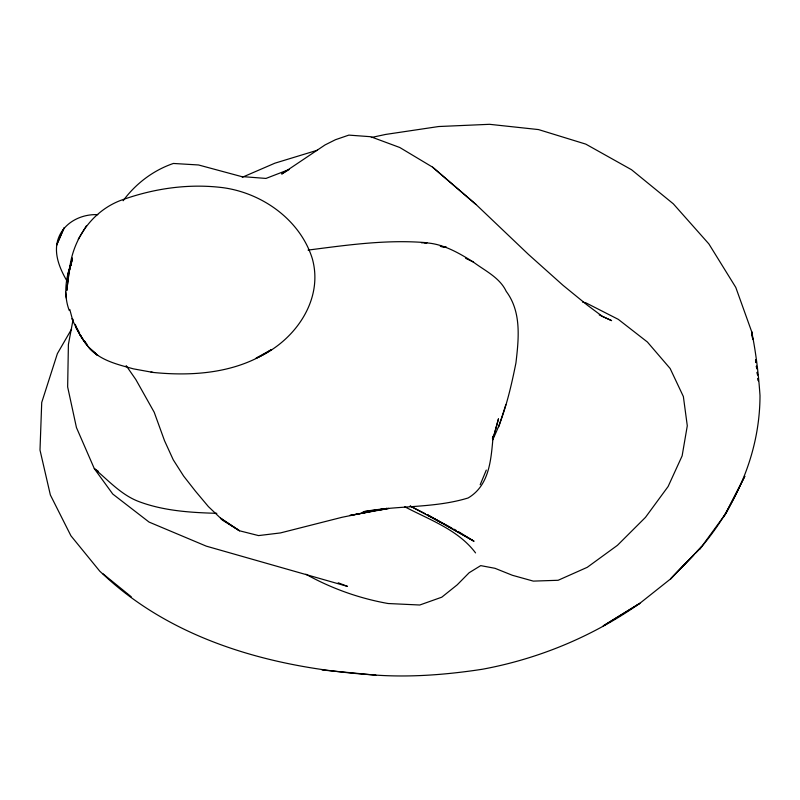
<?xml version="1.0" encoding="UTF-8"?>
<svg xmlns="http://www.w3.org/2000/svg" width="800" height="800" viewBox="0 0 800 800"><rect width="100%" height="100%" fill="white"/><g stroke="black" fill="none" stroke-linecap="round" stroke-linejoin="round"><path stroke-width="1.2" d="M69.21 310.42C63.37 294.85 65.72 277.93 71.32 262.68L67.61 275.64L72.46 259.42M73.14 319.33L68.4 344.45L67.65 386.92L76.45 427.57L94.34 468.69L112.78 494.06L149.07 522.08L206.27 546.14L347.49 586.39L338.19 582.78M72.37 258.25L69.37 271.11C72.19 239.04 93 209.28 124.15 199.18C155.86 188.11 190.05 183.43 223.46 187.74C262.6 193.24 300.16 219.99 312.27 258.51C324.16 300.6 293.73 342.23 255.87 358.29M72.29 258.16L69.11 271.1L66.75 290.59L69.61 268.42L71.48 262.83M492.53 440C504.43 415.84 510.65 389.24 515.93 362.96C518.73 338.91 521.69 312.06 506.24 291.4C499.73 277.49 484.9 270.76 473.19 261.94C457.59 252.17 440.42 242.22 421.45 242.8M498.8 426.77L505.83 404.71M492.41 438.32L493.17 436.09C491.02 458.6 490.01 485.04 468.14 497.97C434.14 508.4 397.88 505.27 363.08 511.76L388.72 508.43M480.19 484.73L486.3 470.08M71.61 329.03L57.38 353.63L41.72 402.5L40 450.07L50.36 494.97L70.93 535.8L99.79 571.21L103.61 574.71C175.33 641.76 275.08 667.97 370.79 674.72C405.86 677.63 441.14 675.18 475.91 670.22L482.5 669.23C538.95 658.77 592.91 636.35 639.88 603.29L603.33 625.84L639.88 603.29L670.6 578.9L701.96 546.38C737.39 503.79 759.92 451.43 760 395.52C758.52 374.16 755.98 352.73 751.69 331.72L735.78 287.4L708.88 243.92L673.33 203.84L631.52 169.72L585.79 144.12L538.53 129.58L489.54 124.31L438.66 126.53L385.69 134.43L371.29 137.51M723.9 516.76L744.84 476.23L726.32 512.85L699.57 549.49M86.5 225.63L78.24 239.25M123.13 200.75C135.63 183.74 153.29 170.29 173.39 163.46L198.54 164.97L241.38 176.53L265.98 178.43L289.26 169.45L281.7 174.03L325.04 144.93L335.45 139.72L348.84 135.11L370.67 136.71L399.77 147.5L432.57 167.15L476.08 204.54L528.49 254.45L563.04 285.33L587.3 305.13L602.39 316.39L611.62 320.63L599.24 314.91M694.25 554.38L670.6 578.9L693.48 555.17M696.82 551.71L701.96 546.38L695.18 553.41M256.91 357.7L271.51 349.53C237.11 373.09 193.5 376.51 153.11 372.44L151.02 372.07M242.26 177.29L274.9 163.18L317.47 150.2M349.77 515.5L387.01 508.35M379.98 510.11L386.91 508.39M381.54 509.26L342.06 517.28L280.44 532.93L258.54 535.59L239.52 530.78L220.64 518.26L222.96 520.47L239.52 530.78L220.64 518.26M349.9 515.45L388.73 508.48M308.05 250.1C347.47 245.03 387.15 239.28 426.97 242.75L424.48 242.8M216.82 513.32C190.76 512.61 164.07 510.93 139.42 501.78C121.6 495.28 108.6 480.57 94.34 468.69L98.36 471.31M97.8 214.68C82.16 213.83 65.23 221.81 58.97 236.77C52.67 251.7 59.27 267.78 66.89 280.87M322.08 669.98L375.89 675.18M440.33 246.4L446.39 247.27L440.77 246.39M153.11 372.44L133.34 368.84C117.89 364.52 100.44 360.6 89.4 347.99C81.75 339.47 76.51 329.1 71.97 318.67M582.53 302.06L586.1 302.94L618.31 319.37L647.39 342.01L670.15 368.51L683.37 396.55L687.29 425.78L682.13 455.88L668.12 486.51L645.48 517.35L617.44 545.32L587.25 567.32L558.13 580.28L533.31 581.11L512.4 575.29L495 568.31L480.72 565.62L469.15 572.73L457.2 584.84L441.78 597.19L419.77 605.01L388.09 603.52A264.19 264.19 0 0 1 305.86 574.21M465.62 258.29L473.19 261.94M404.78 506.77C429.59 519.85 458.16 529.71 475.55 552.9M410.18 505.96L425.22 513.69M410.39 506.2L442.38 523.24L473.87 541.16L458.19 531.48M473.87 541.16L427.36 514.8L451.81 528.03M453.94 529.18L456.06 530.33M427.36 514.8L442.38 523.24M97.66 355.3L89.4 347.99L97.66 355.3C89.89 350.28 84.66 342.47 80.05 334.62L85.13 342.7M102.65 573.54L131.22 596.75M432.57 167.15L476.08 204.54M222.96 520.47L208.41 506.62L195.45 491.17L183.64 476.09L173.24 459.79L164.52 440.7L154.2 412.25L135.86 379.59L126.16 365.61M84.82 341.28L86.92 344.28M75.78 327.11L81.16 336.77M76.7 327.75L79.59 333.08M75.24 324.34L76.21 326.61M72.5 319.59L69.79 309.45M755.56 360.13L755.9 362.6M756.4 366.31L756.74 368.78M757.24 372.48L757.58 374.95M755.53 359.99L755.87 362.45M756.37 366.14L756.7 368.6M757.21 372.28L757.54 374.74M758.04 378.43L758.37 380.89L758.06 378.54M65.64 292.25L66.35 298.2M498.44 418.98L493.03 438.73L498.44 418.98M64.1 227.95L56.56 245.24L64.1 227.95M752.7 339.14L751.69 331.72L752.7 339.1"/></g></svg>
